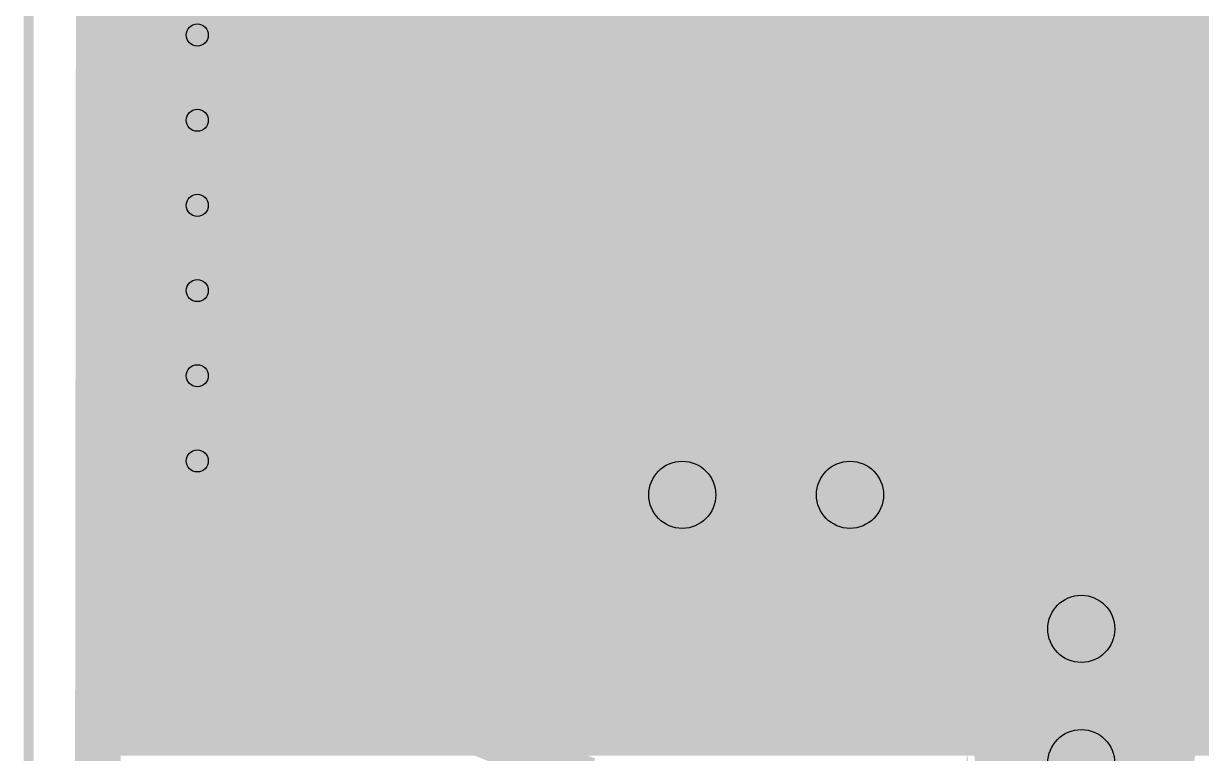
# Model space of a CAD drawing. Extents: x 0 to 1.5, y 0 to 3.74.
# Drawn here: x -0.003 to 0.689, y 0.278 to 0.707 of the extents above; entities that cross this region are included whole.
import ezdxf

# ---------------------------------------------------------------- set-up
doc = ezdxf.new("R2010")
doc.units = 0
for name, color, linetype in [('Board_Outline', 13, 'CONTINUOUS'), ('Bottom', 6, 'CONTINUOUS'), ('Bottom_Mask', 10, 'CONTINUOUS'), ('Drill_Bottom', 8, 'CONTINUOUS'), ('Drill_Top', 7, 'CONTINUOUS'), ('Edge_Bottom', 17, 'CONTINUOUS'), ('Edge_Top', 16, 'CONTINUOUS'), ('Top', 5, 'CONTINUOUS'), ('Top_Mask', 3, 'CONTINUOUS'), ('Top_Silk', 2, 'CONTINUOUS')]:
    doc.layers.add(name, color=color, linetype=linetype)

msp = doc.modelspace()

# ---------------------------------------------------------------- linework, layer by layer
at = {"layer": 'Board_Outline', "linetype": 'CONTINUOUS', "const_width": 0.006}
msp.add_lwpolyline([(0, 0), (1.4961, 0), (1.4961, 3.7402), (0, 3.7402), (0, 0)], dxfattribs=at)
at = {"layer": 'Bottom', "linetype": 'CONTINUOUS', "const_width": 0.025}
for points in [[(0.042, 1.9856), (0.0416, 0.2187)], [(0.2195, 0.8542), (0.2191, 0.6549)], [(0.1785, 0.3421), (0.1805, 0.7925)], [(0.646, 0.63), (0.5511, 0.7519)], [(0.6005, 0.7526), (0.6298, 0.7175)], [(0.6298, 0.7175), (1.2914, 0.7195)], [(0.0442, 0.7132), (0.1779, 0.7132)], [(0.2219, 0.7125), (0.5791, 0.7125)], [(0.0442, 0.6884), (0.1778, 0.6884)], [(0.2218, 0.6877), (0.5985, 0.6877)], [(0.8991, 0.6793), (0.6575, 0.6786)], [(0.6575, 0.6786), (0.7379, 0.5756)], [(0.0442, 0.6635), (0.1776, 0.6635)], [(0.2216, 0.6628), (0.6179, 0.6628)], [(0.6718, 0.6635), (1.452, 0.6635)], [(0.2191, 0.6549), (0.2175, 0.3504)], [(0.0442, 0.6386), (0.1775, 0.6386)], [(0.2215, 0.6379), (0.6373, 0.6379)], [(0.6912, 0.6386), (1.452, 0.6386)], [(0.7162, 0.5401), (0.646, 0.63)], [(0.0442, 0.6138), (0.1774, 0.6138)], [(0.2214, 0.6131), (0.6567, 0.6131)], [(0.0442, 0.5889), (0.1773, 0.5889)], [(0.2212, 0.5882), (0.6761, 0.5882)], [(0.0441, 0.564), (0.1772, 0.564)], [(0.2211, 0.5633), (0.6954, 0.5633)], [(0.0441, 0.5392), (0.177, 0.5392)], [(0.221, 0.5385), (0.7149, 0.5385)], [(0.0441, 0.5143), (0.1769, 0.5143)], [(0.2209, 0.5136), (1.286, 0.5136)], [(0.0441, 0.4894), (0.1768, 0.4894)], [(0.2208, 0.4887), (1.305, 0.4887)], [(0.0441, 0.4646), (0.1766, 0.4646)], [(0.2206, 0.4639), (1.3239, 0.4639)], [(0.0441, 0.4397), (0.1765, 0.4397)], [(0.2205, 0.439), (1.3274, 0.439)], [(0.5854, 0.4206), (0.5981, 0.4247)], [(0.5981, 0.4247), (0.6114, 0.4268)], [(0.6114, 0.4268), (0.6248, 0.4268)], [(0.6248, 0.4268), (0.6381, 0.4247)], [(0.6381, 0.4247), (0.6508, 0.4206)], [(0.5734, 0.4145), (0.5854, 0.4206)], [(0.6508, 0.4206), (0.6628, 0.4145)], [(0.0441, 0.4148), (0.1764, 0.4148)], [(0.2204, 0.4141), (0.5703, 0.4141)], [(0.5625, 0.4066), (0.5734, 0.4145)], [(0.6628, 0.4145), (0.6737, 0.4066)], [(0.6659, 0.4141), (1.3278, 0.4141)], [(0.553, 0.3971), (0.5625, 0.4066)], [(0.6737, 0.4066), (0.6831, 0.3971)], [(0.5452, 0.3862), (0.553, 0.3971)], [(0.6831, 0.3971), (0.691, 0.3862)], [(0.0441, 0.39), (0.1762, 0.39)], [(0.2202, 0.3893), (0.5446, 0.3893)], [(0.6916, 0.3893), (1.3282, 0.3893)], [(0.5391, 0.3743), (0.5452, 0.3862)], [(0.691, 0.3862), (0.6971, 0.3743)], [(0.5349, 0.3615), (0.5391, 0.3743)], [(0.6971, 0.3743), (0.7013, 0.3615)], [(0.0441, 0.3651), (0.1761, 0.3651)], [(0.2201, 0.3644), (0.5331, 0.3644)], [(0.5328, 0.3482), (0.5349, 0.3615)], [(0.2175, 0.3504), (0.3384, 0.3015)], [(0.5325, 0.3015), (0.5328, 0.3482)], [(0.1789, 0.3376), (0.1785, 0.3421)], [(0.0441, 0.3402), (0.1761, 0.3402)], [(0.1806, 0.3317), (0.1789, 0.3376)], [(0.247, 0.3395), (0.5301, 0.3395)], [(0.1837, 0.3263), (0.1806, 0.3317)], [(0.188, 0.3217), (0.1837, 0.3263)], [(0.1932, 0.3183), (0.188, 0.3217)], [(0.0441, 0.3153), (0.1977, 0.3153)], [(0.328, 0.2637), (0.1932, 0.3183)], [(0.3085, 0.3146), (0.5301, 0.3146)], [(0.3384, 0.3015), (0.5325, 0.3015)], [(0.0441, 0.2905), (0.2592, 0.2905)]]:
    msp.add_lwpolyline(points, dxfattribs=at)
at = {"layer": 'Bottom', "linetype": 'CONTINUOUS'}
for points, const_width in [([(0.6236, 0.7175, 1), (0.6361, 0.7175, 1), (0.6236, 0.7175, 1)], 0.0125), ([(0.6236, 0.7175, 1), (0.6361, 0.7175, 1), (0.6236, 0.7175, 1)], 0.0125), ([(0.1052, 0.7, 1), (0.0927, 0.7, 1), (0.1052, 0.7, 1)], 0.0125), ([(0.6513, 0.6786, 1), (0.6638, 0.6786, 1), (0.6513, 0.6786, 1)], 0.0125), ([(0.6513, 0.6786, 1), (0.6638, 0.6786, 1), (0.6513, 0.6786, 1)], 0.0125), ([(0.2129, 0.6549, 1), (0.2254, 0.6549, 1), (0.2129, 0.6549, 1)], 0.0125), ([(0.2129, 0.6549, 1), (0.2254, 0.6549, 1), (0.2129, 0.6549, 1)], 0.0125), ([(0.1052, 0.65, 1), (0.0927, 0.65, 1), (0.1052, 0.65, 1)], 0.0125), ([(0.6397, 0.63, 1), (0.6522, 0.63, 1), (0.6397, 0.63, 1)], 0.0125), ([(0.6397, 0.63, 1), (0.6522, 0.63, 1), (0.6397, 0.63, 1)], 0.0125), ([(0.1052, 0.6, 1), (0.0927, 0.6, 1), (0.1052, 0.6, 1)], 0.0125), ([(0.1052, 0.55, 1), (0.0927, 0.55, 1), (0.1052, 0.55, 1)], 0.0125), ([(0.1052, 0.5, 1), (0.0927, 0.5, 1), (0.1052, 0.5, 1)], 0.0125), ([(0.1052, 0.45, 1), (0.0927, 0.45, 1), (0.1052, 0.45, 1)], 0.0125), ([(0.5919, 0.4247, 1), (0.6044, 0.4247, 1), (0.5919, 0.4247, 1)], 0.0125), ([(0.5919, 0.4247, 1), (0.6044, 0.4247, 1), (0.5919, 0.4247, 1)], 0.0125), ([(0.6051, 0.4268, 1), (0.6176, 0.4268, 1), (0.6051, 0.4268, 1)], 0.0125), ([(0.6051, 0.4268, 1), (0.6176, 0.4268, 1), (0.6051, 0.4268, 1)], 0.0125), ([(0.6186, 0.4268, 1), (0.6311, 0.4268, 1), (0.6186, 0.4268, 1)], 0.0125), ([(0.6186, 0.4268, 1), (0.6311, 0.4268, 1), (0.6186, 0.4268, 1)], 0.0125), ([(0.6318, 0.4247, 1), (0.6443, 0.4247, 1), (0.6318, 0.4247, 1)], 0.0125), ([(0.6318, 0.4247, 1), (0.6443, 0.4247, 1), (0.6318, 0.4247, 1)], 0.0125), ([(0.5791, 0.4206, 1), (0.5916, 0.4206, 1), (0.5791, 0.4206, 1)], 0.0125), ([(0.5791, 0.4206, 1), (0.5916, 0.4206, 1), (0.5791, 0.4206, 1)], 0.0125), ([(0.6446, 0.4206, 1), (0.6571, 0.4206, 1), (0.6446, 0.4206, 1)], 0.0125), ([(0.6446, 0.4206, 1), (0.6571, 0.4206, 1), (0.6446, 0.4206, 1)], 0.0125), ([(0.5671, 0.4145, 1), (0.5796, 0.4145, 1), (0.5671, 0.4145, 1)], 0.0125), ([(0.5671, 0.4145, 1), (0.5796, 0.4145, 1), (0.5671, 0.4145, 1)], 0.0125), ([(0.6565, 0.4145, 1), (0.669, 0.4145, 1), (0.6565, 0.4145, 1)], 0.0125), ([(0.6565, 0.4145, 1), (0.669, 0.4145, 1), (0.6565, 0.4145, 1)], 0.0125), ([(0.5563, 0.4066, 1), (0.5688, 0.4066, 1), (0.5563, 0.4066, 1)], 0.0125), ([(0.5563, 0.4066, 1), (0.5688, 0.4066, 1), (0.5563, 0.4066, 1)], 0.0125), ([(0.6674, 0.4066, 1), (0.6799, 0.4066, 1), (0.6674, 0.4066, 1)], 0.0125), ([(0.6674, 0.4066, 1), (0.6799, 0.4066, 1), (0.6674, 0.4066, 1)], 0.0125), ([(0.5468, 0.3971, 1), (0.5593, 0.3971, 1), (0.5468, 0.3971, 1)], 0.0125), ([(0.5468, 0.3971, 1), (0.5593, 0.3971, 1), (0.5468, 0.3971, 1)], 0.0125), ([(0.6769, 0.3971, 1), (0.6894, 0.3971, 1), (0.6769, 0.3971, 1)], 0.0125), ([(0.6769, 0.3971, 1), (0.6894, 0.3971, 1), (0.6769, 0.3971, 1)], 0.0125), ([(0.5389, 0.3862, 1), (0.5514, 0.3862, 1), (0.5389, 0.3862, 1)], 0.0125), ([(0.5389, 0.3862, 1), (0.5514, 0.3862, 1), (0.5389, 0.3862, 1)], 0.0125), ([(0.6476, 0.3415, 1), (0.5886, 0.3415, 1), (0.6476, 0.3415, 1)], 0.0591), ([(0.6848, 0.3862, 1), (0.6973, 0.3862, 1), (0.6848, 0.3862, 1)], 0.0125), ([(0.6848, 0.3862, 1), (0.6973, 0.3862, 1), (0.6848, 0.3862, 1)], 0.0125), ([(0.5328, 0.3743, 1), (0.5453, 0.3743, 1), (0.5328, 0.3743, 1)], 0.0125), ([(0.5328, 0.3743, 1), (0.5453, 0.3743, 1), (0.5328, 0.3743, 1)], 0.0125), ([(0.6909, 0.3743, 1), (0.7034, 0.3743, 1), (0.6909, 0.3743, 1)], 0.0125), ([(0.6909, 0.3743, 1), (0.7034, 0.3743, 1), (0.6909, 0.3743, 1)], 0.0125), ([(0.5287, 0.3615, 1), (0.5412, 0.3615, 1), (0.5287, 0.3615, 1)], 0.0125), ([(0.5287, 0.3615, 1), (0.5412, 0.3615, 1), (0.5287, 0.3615, 1)], 0.0125), ([(0.2113, 0.3504, 1), (0.2238, 0.3504, 1), (0.2113, 0.3504, 1)], 0.0125), ([(0.2113, 0.3504, 1), (0.2238, 0.3504, 1), (0.2113, 0.3504, 1)], 0.0125), ([(0.5266, 0.3482, 1), (0.5391, 0.3482, 1), (0.5266, 0.3482, 1)], 0.0125), ([(0.5266, 0.3482, 1), (0.5391, 0.3482, 1), (0.5266, 0.3482, 1)], 0.0125), ([(0.1723, 0.3421, 1), (0.1848, 0.3421, 1), (0.1723, 0.3421, 1)], 0.0125), ([(0.1723, 0.3421, 1), (0.1848, 0.3421, 1), (0.1723, 0.3421, 1)], 0.0125), ([(0.1726, 0.3376, 1), (0.1851, 0.3376, 1), (0.1726, 0.3376, 1)], 0.0125), ([(0.1726, 0.3376, 1), (0.1851, 0.3376, 1), (0.1726, 0.3376, 1)], 0.0125), ([(0.1744, 0.3317, 1), (0.1869, 0.3317, 1), (0.1744, 0.3317, 1)], 0.0125), ([(0.1744, 0.3317, 1), (0.1869, 0.3317, 1), (0.1744, 0.3317, 1)], 0.0125), ([(0.6476, 0.2825, 1), (0.5886, 0.2825, 1), (0.6476, 0.2825, 1)], 0.0591), ([(0.1774, 0.3263, 1), (0.1899, 0.3263, 1), (0.1774, 0.3263, 1)], 0.0125), ([(0.1774, 0.3263, 1), (0.1899, 0.3263, 1), (0.1774, 0.3263, 1)], 0.0125), ([(0.1817, 0.3217, 1), (0.1942, 0.3217, 1), (0.1817, 0.3217, 1)], 0.0125), ([(0.1817, 0.3217, 1), (0.1942, 0.3217, 1), (0.1817, 0.3217, 1)], 0.0125), ([(0.1869, 0.3183, 1), (0.1994, 0.3183, 1), (0.1869, 0.3183, 1)], 0.0125), ([(0.1869, 0.3183, 1), (0.1994, 0.3183, 1), (0.1869, 0.3183, 1)], 0.0125), ([(0.3322, 0.3015, 1), (0.3447, 0.3015, 1), (0.3322, 0.3015, 1)], 0.0125), ([(0.3322, 0.3015, 1), (0.3447, 0.3015, 1), (0.3322, 0.3015, 1)], 0.0125), ([(0.5263, 0.3015, 1), (0.5388, 0.3015, 1), (0.5263, 0.3015, 1)], 0.0125), ([(0.5263, 0.3015, 1), (0.5388, 0.3015, 1), (0.5263, 0.3015, 1)], 0.0125)]:
    msp.add_lwpolyline(points, format="xyb", dxfattribs=dict(at, const_width=const_width))
at = {"layer": 'Bottom'}
for points in [[(0.3445, 0.4892), (0.5216, 0.4892), (0.3445, 0.3711), (0.5216, 0.3711)], [(0.559, 0.3415), (0.6771, 0.3415), (0.559, 0.2825), (0.6771, 0.2825)]]:
    msp.add_solid(points, dxfattribs=at)
at = {"layer": 'Bottom_Mask', "linetype": 'CONTINUOUS', "const_width": 0.0631}
for points in [[(0.6496, 0.3415, 1), (0.5866, 0.3415, 1), (0.6496, 0.3415, 1)], [(0.5866, 0.2825, 1), (0.6496, 0.2825, 1), (0.5866, 0.2825, 1)]]:
    msp.add_lwpolyline(points, format="xyb", dxfattribs=at)
at = {"layer": 'Bottom_Mask'}
for points in [[(0.3405, 0.4932), (0.5257, 0.4932), (0.3405, 0.367), (0.5257, 0.367)], [(0.555, 0.3415), (0.6812, 0.3415), (0.555, 0.2825), (0.6812, 0.2825)]]:
    msp.add_solid(points, dxfattribs=at)
at = {"layer": 'Drill_Bottom'}
for centre, radius in [((0.099, 0.7), 0.0065), ((0.099, 0.65), 0.0065), ((0.099, 0.6), 0.0065), ((0.099, 0.55), 0.0065), ((0.099, 0.5), 0.0065), ((0.099, 0.45), 0.0065), ((0.3838, 0.4301), 0.0197), ((0.4823, 0.4301), 0.0197), ((0.6181, 0.3514), 0.0197), ((0.6181, 0.2726), 0.0197)]:
    msp.add_circle(centre, radius, dxfattribs=at)
for points in [[(0.3838, 0.4498), (0.4823, 0.4498), (0.3838, 0.4104), (0.4823, 0.4104)], [(0.5984, 0.3514), (0.5984, 0.2726), (0.6378, 0.3514), (0.6378, 0.2726)]]:
    msp.add_solid(points, dxfattribs=at)
at = {"layer": 'Drill_Top'}
for centre, radius in [((0.099, 0.7), 0.0065), ((0.099, 0.65), 0.0065), ((0.099, 0.6), 0.0065), ((0.099, 0.55), 0.0065), ((0.099, 0.5), 0.0065), ((0.099, 0.45), 0.0065), ((0.3838, 0.4301), 0.0197), ((0.4823, 0.4301), 0.0197), ((0.6181, 0.3514), 0.0197), ((0.6181, 0.2726), 0.0197)]:
    msp.add_circle(centre, radius, dxfattribs=at)
for points in [[(0.3838, 0.4498), (0.4823, 0.4498), (0.3838, 0.4104), (0.4823, 0.4104)], [(0.5984, 0.3514), (0.5984, 0.2726), (0.6378, 0.3514), (0.6378, 0.2726)]]:
    msp.add_solid(points, dxfattribs=at)
at = {"layer": 'Edge_Bottom', "linetype": 'CONTINUOUS', "const_width": 0.008}
for points in [[(0.1154, 0.6987), (0.1147, 0.6949), (0.1131, 0.6914), (0.1107, 0.6883), (0.1076, 0.6859), (0.1041, 0.6843), (0.1003, 0.6836), (0.0964, 0.6837), (0.0927, 0.6848), (0.0893, 0.6867), (0.0865, 0.6893), (0.0843, 0.6925), (0.083, 0.6961), (0.0825, 0.7), (0.083, 0.7039), (0.0843, 0.7075), (0.0865, 0.7107), (0.0893, 0.7133)], [(0.1107, 0.7117), (0.1131, 0.7086), (0.1147, 0.7051), (0.1154, 0.7013), (0.1154, 0.6987)], [(0.1154, 0.6487), (0.1147, 0.6449), (0.1131, 0.6414), (0.1107, 0.6383), (0.1076, 0.6359), (0.1041, 0.6343), (0.1003, 0.6336), (0.0964, 0.6337), (0.0927, 0.6348), (0.0893, 0.6367), (0.0865, 0.6393), (0.0843, 0.6425), (0.083, 0.6461), (0.0825, 0.65), (0.083, 0.6539), (0.0843, 0.6575), (0.0865, 0.6607), (0.0893, 0.6633), (0.0927, 0.6652), (0.0964, 0.6663), (0.1003, 0.6664), (0.1041, 0.6657), (0.1076, 0.6641), (0.1107, 0.6617), (0.1131, 0.6586), (0.1147, 0.6551), (0.1154, 0.6513), (0.1154, 0.6487)], [(0.1154, 0.5987), (0.1147, 0.5949), (0.1131, 0.5914), (0.1107, 0.5883), (0.1076, 0.5859), (0.1041, 0.5843), (0.1003, 0.5836), (0.0964, 0.5837), (0.0927, 0.5848), (0.0893, 0.5867), (0.0865, 0.5893), (0.0843, 0.5925), (0.083, 0.5961), (0.0825, 0.6), (0.083, 0.6039), (0.0843, 0.6075), (0.0865, 0.6107), (0.0893, 0.6133), (0.0927, 0.6152), (0.0964, 0.6163), (0.1003, 0.6164), (0.1041, 0.6157), (0.1076, 0.6141), (0.1107, 0.6117), (0.1131, 0.6086), (0.1147, 0.6051), (0.1154, 0.6013), (0.1154, 0.5987)], [(0.1154, 0.5487), (0.1147, 0.5449), (0.1131, 0.5414), (0.1107, 0.5383), (0.1076, 0.5359), (0.1041, 0.5343), (0.1003, 0.5336), (0.0964, 0.5337), (0.0927, 0.5348), (0.0893, 0.5367), (0.0865, 0.5393), (0.0843, 0.5425), (0.083, 0.5461), (0.0825, 0.55), (0.083, 0.5539), (0.0843, 0.5575), (0.0865, 0.5607), (0.0893, 0.5633), (0.0927, 0.5652), (0.0964, 0.5663), (0.1003, 0.5664), (0.1041, 0.5657), (0.1076, 0.5641), (0.1107, 0.5617), (0.1131, 0.5586), (0.1147, 0.5551), (0.1154, 0.5513), (0.1154, 0.5487)], [(0.5568, 0.2678), (0.5552, 0.2775), (0.555, 0.2998), (0.5552, 0.3455), (0.555, 0.3414)], [(0.1154, 0.4987), (0.1147, 0.4949), (0.1131, 0.4914), (0.1107, 0.4883), (0.1076, 0.4859), (0.1041, 0.4843), (0.1003, 0.4836), (0.0964, 0.4837), (0.0927, 0.4848), (0.0893, 0.4867), (0.0865, 0.4893), (0.0843, 0.4925), (0.083, 0.4961), (0.0825, 0.5), (0.083, 0.5039), (0.0843, 0.5075), (0.0865, 0.5107), (0.0893, 0.5133), (0.0927, 0.5152), (0.0964, 0.5163), (0.1003, 0.5164), (0.1041, 0.5157), (0.1076, 0.5141), (0.1107, 0.5117), (0.1131, 0.5086), (0.1147, 0.5051), (0.1154, 0.5013), (0.1154, 0.4987)], [(0.3458, 0.4932), (0.5256, 0.4932), (0.5256, 0.3671), (0.3405, 0.3671), (0.3405, 0.4932), (0.3458, 0.4932)], [(0.1154, 0.4487), (0.1147, 0.4449), (0.1131, 0.4414), (0.1107, 0.4383), (0.1076, 0.4359), (0.1041, 0.4343), (0.1003, 0.4336), (0.0964, 0.4337), (0.0927, 0.4348), (0.0893, 0.4367), (0.0865, 0.4393), (0.0843, 0.4425), (0.083, 0.4461), (0.0825, 0.45), (0.083, 0.4539), (0.0843, 0.4575), (0.0865, 0.4607), (0.0893, 0.4633), (0.0927, 0.4652), (0.0964, 0.4663), (0.1003, 0.4664), (0.1041, 0.4657), (0.1076, 0.4641), (0.1107, 0.4617), (0.1131, 0.4586), (0.1147, 0.4551), (0.1154, 0.4513), (0.1154, 0.4487)], [(0.555, 0.3414), (0.5558, 0.3514), (0.5581, 0.361), (0.5619, 0.3702), (0.5671, 0.3786), (0.5735, 0.3861), (0.581, 0.3925), (0.5895, 0.3977), (0.5986, 0.4015), (0.6082, 0.4038), (0.6181, 0.4046), (0.628, 0.4038), (0.6376, 0.4015), (0.6467, 0.3977), (0.6552, 0.3925), (0.6627, 0.3861), (0.6691, 0.3786), (0.6743, 0.3702), (0.6781, 0.361), (0.6804, 0.3514), (0.6811, 0.3414), (0.681, 0.2775), (0.6794, 0.2678)]]:
    msp.add_lwpolyline(points, dxfattribs=at)
at = {"layer": 'Edge_Top', "linetype": 'CONTINUOUS', "const_width": 0.008}
for points in [[(0.1154, 0.6987), (0.1147, 0.6949), (0.1131, 0.6914), (0.1107, 0.6883), (0.1076, 0.6859), (0.1041, 0.6843), (0.1003, 0.6836), (0.0964, 0.6837), (0.0927, 0.6848), (0.0893, 0.6867), (0.0865, 0.6893), (0.0843, 0.6925), (0.083, 0.6961), (0.0825, 0.7), (0.083, 0.7039), (0.0843, 0.7075), (0.0865, 0.7107), (0.0893, 0.7133)], [(0.1107, 0.7117), (0.1131, 0.7086), (0.1147, 0.7051), (0.1154, 0.7013), (0.1154, 0.6987)], [(0.1154, 0.6487), (0.1147, 0.6449), (0.1131, 0.6414), (0.1107, 0.6383), (0.1076, 0.6359), (0.1041, 0.6343), (0.1003, 0.6336), (0.0964, 0.6337), (0.0927, 0.6348), (0.0893, 0.6367), (0.0865, 0.6393), (0.0843, 0.6425), (0.083, 0.6461), (0.0825, 0.65), (0.083, 0.6539), (0.0843, 0.6575), (0.0865, 0.6607), (0.0893, 0.6633), (0.0927, 0.6652), (0.0964, 0.6663), (0.1003, 0.6664), (0.1041, 0.6657), (0.1076, 0.6641), (0.1107, 0.6617), (0.1131, 0.6586), (0.1147, 0.6551), (0.1154, 0.6513), (0.1154, 0.6487)], [(0.1154, 0.5987), (0.1147, 0.5949), (0.1131, 0.5914), (0.1107, 0.5883), (0.1076, 0.5859), (0.1041, 0.5843), (0.1003, 0.5836), (0.0964, 0.5837), (0.0927, 0.5848), (0.0893, 0.5867), (0.0865, 0.5893), (0.0843, 0.5925), (0.083, 0.5961), (0.0825, 0.6), (0.083, 0.6039), (0.0843, 0.6075), (0.0865, 0.6107), (0.0893, 0.6133), (0.0927, 0.6152), (0.0964, 0.6163), (0.1003, 0.6164), (0.1041, 0.6157), (0.1076, 0.6141), (0.1107, 0.6117), (0.1131, 0.6086), (0.1147, 0.6051), (0.1154, 0.6013), (0.1154, 0.5987)], [(0.1154, 0.5487), (0.1147, 0.5449), (0.1131, 0.5414), (0.1107, 0.5383), (0.1076, 0.5359), (0.1041, 0.5343), (0.1003, 0.5336), (0.0964, 0.5337), (0.0927, 0.5348), (0.0893, 0.5367), (0.0865, 0.5393), (0.0843, 0.5425), (0.083, 0.5461), (0.0825, 0.55), (0.083, 0.5539), (0.0843, 0.5575), (0.0865, 0.5607), (0.0893, 0.5633), (0.0927, 0.5652), (0.0964, 0.5663), (0.1003, 0.5664), (0.1041, 0.5657), (0.1076, 0.5641), (0.1107, 0.5617), (0.1131, 0.5586), (0.1147, 0.5551), (0.1154, 0.5513), (0.1154, 0.5487)], [(0.5568, 0.2678), (0.5552, 0.2775), (0.555, 0.2998), (0.5552, 0.3455), (0.555, 0.3414)], [(0.1154, 0.4987), (0.1147, 0.4949), (0.1131, 0.4914), (0.1107, 0.4883), (0.1076, 0.4859), (0.1041, 0.4843), (0.1003, 0.4836), (0.0964, 0.4837), (0.0927, 0.4848), (0.0893, 0.4867), (0.0865, 0.4893), (0.0843, 0.4925), (0.083, 0.4961), (0.0825, 0.5), (0.083, 0.5039), (0.0843, 0.5075), (0.0865, 0.5107), (0.0893, 0.5133), (0.0927, 0.5152), (0.0964, 0.5163), (0.1003, 0.5164), (0.1041, 0.5157), (0.1076, 0.5141), (0.1107, 0.5117), (0.1131, 0.5086), (0.1147, 0.5051), (0.1154, 0.5013), (0.1154, 0.4987)], [(0.3458, 0.4932), (0.5256, 0.4932), (0.5256, 0.3671), (0.3405, 0.3671), (0.3405, 0.4932), (0.3458, 0.4932)], [(0.1154, 0.4487), (0.1147, 0.4449), (0.1131, 0.4414), (0.1107, 0.4383), (0.1076, 0.4359), (0.1041, 0.4343), (0.1003, 0.4336), (0.0964, 0.4337), (0.0927, 0.4348), (0.0893, 0.4367), (0.0865, 0.4393), (0.0843, 0.4425), (0.083, 0.4461), (0.0825, 0.45), (0.083, 0.4539), (0.0843, 0.4575), (0.0865, 0.4607), (0.0893, 0.4633), (0.0927, 0.4652), (0.0964, 0.4663), (0.1003, 0.4664), (0.1041, 0.4657), (0.1076, 0.4641), (0.1107, 0.4617), (0.1131, 0.4586), (0.1147, 0.4551), (0.1154, 0.4513), (0.1154, 0.4487)], [(0.555, 0.3414), (0.5558, 0.3514), (0.5581, 0.361), (0.5619, 0.3702), (0.5671, 0.3786), (0.5735, 0.3861), (0.581, 0.3925), (0.5895, 0.3977), (0.5986, 0.4015), (0.6082, 0.4038), (0.6181, 0.4046), (0.628, 0.4038), (0.6376, 0.4015), (0.6467, 0.3977), (0.6552, 0.3925), (0.6627, 0.3861), (0.6691, 0.3786), (0.6743, 0.3702), (0.6781, 0.361), (0.6804, 0.3514), (0.6811, 0.3414), (0.681, 0.2775), (0.6794, 0.2678)]]:
    msp.add_lwpolyline(points, dxfattribs=at)
at = {"layer": 'Top', "linetype": 'CONTINUOUS', "const_width": 0.025}
for points in [[(0.0416, 1.986), (0.0397, 0.2173)], [(0.0428, 0.7122), (1.4514, 0.7122)], [(0.0427, 0.6874), (1.4514, 0.6874)], [(0.0427, 0.6625), (1.4513, 0.6625)], [(0.0427, 0.6376), (1.4513, 0.6376)], [(0.0426, 0.6128), (1.4513, 0.6128)], [(0.0426, 0.5879), (1.4513, 0.5879)], [(0.0426, 0.563), (1.4513, 0.563)], [(0.0426, 0.5382), (1.4513, 0.5382)], [(0.0425, 0.5133), (0.3155, 0.5133)], [(0.318, 0.3446), (0.318, 0.5157)], [(0.318, 0.5157), (0.3305, 0.5157)], [(0.3305, 0.5157), (0.5481, 0.5157)], [(0.5481, 0.5157), (0.5481, 0.3446)], [(0.5506, 0.5133), (1.4513, 0.5133)], [(0.0425, 0.4884), (0.3155, 0.4884)], [(0.5506, 0.4884), (0.7761, 0.4884)], [(0.0425, 0.4636), (0.3155, 0.4636)], [(0.5506, 0.4636), (0.7476, 0.4636)], [(0.0425, 0.4387), (0.3155, 0.4387)], [(0.5506, 0.4387), (0.7339, 0.4387)], [(0.0424, 0.4138), (0.3155, 0.4138)], [(0.5506, 0.4138), (0.7282, 0.4138)], [(0.0424, 0.389), (0.3155, 0.389)], [(0.5506, 0.389), (0.7293, 0.389)], [(0.0424, 0.3641), (0.3155, 0.3641)], [(0.5506, 0.3641), (0.7374, 0.3641)], [(0.5481, 0.3446), (0.318, 0.3446)], [(0.0423, 0.3392), (0.7547, 0.3392)], [(0.0423, 0.3143), (0.7952, 0.3143)], [(0.0423, 0.2895), (1.4511, 0.2895)]]:
    msp.add_lwpolyline(points, dxfattribs=at)
at = {"layer": 'Top', "linetype": 'CONTINUOUS'}
for points, const_width in [([(0.1052, 0.7, 1), (0.0927, 0.7, 1), (0.1052, 0.7, 1)], 0.0125), ([(0.1052, 0.65, 1), (0.0927, 0.65, 1), (0.1052, 0.65, 1)], 0.0125), ([(0.1052, 0.6, 1), (0.0927, 0.6, 1), (0.1052, 0.6, 1)], 0.0125), ([(0.1052, 0.55, 1), (0.0927, 0.55, 1), (0.1052, 0.55, 1)], 0.0125), ([(0.3117, 0.5157, 1), (0.3242, 0.5157, 1), (0.3117, 0.5157, 1)], 0.0125), ([(0.3117, 0.5157, 1), (0.3242, 0.5157, 1), (0.3117, 0.5157, 1)], 0.0125), ([(0.3242, 0.5157, 1), (0.3367, 0.5157, 1), (0.3242, 0.5157, 1)], 0.0125), ([(0.3242, 0.5157, 1), (0.3367, 0.5157, 1), (0.3242, 0.5157, 1)], 0.0125), ([(0.5419, 0.5157, 1), (0.5544, 0.5157, 1), (0.5419, 0.5157, 1)], 0.0125), ([(0.5419, 0.5157, 1), (0.5544, 0.5157, 1), (0.5419, 0.5157, 1)], 0.0125), ([(0.1052, 0.5, 1), (0.0927, 0.5, 1), (0.1052, 0.5, 1)], 0.0125), ([(0.1052, 0.45, 1), (0.0927, 0.45, 1), (0.1052, 0.45, 1)], 0.0125), ([(0.6476, 0.3415, 1), (0.5886, 0.3415, 1), (0.6476, 0.3415, 1)], 0.0591), ([(0.3117, 0.3446, 1), (0.3242, 0.3446, 1), (0.3117, 0.3446, 1)], 0.0125), ([(0.3117, 0.3446, 1), (0.3242, 0.3446, 1), (0.3117, 0.3446, 1)], 0.0125), ([(0.5419, 0.3446, 1), (0.5544, 0.3446, 1), (0.5419, 0.3446, 1)], 0.0125), ([(0.5419, 0.3446, 1), (0.5544, 0.3446, 1), (0.5419, 0.3446, 1)], 0.0125), ([(0.6476, 0.2825, 1), (0.5886, 0.2825, 1), (0.6476, 0.2825, 1)], 0.0591)]:
    msp.add_lwpolyline(points, format="xyb", dxfattribs=dict(at, const_width=const_width))
at = {"layer": 'Top'}
for points in [[(0.3445, 0.4892), (0.5216, 0.4892), (0.3445, 0.3711), (0.5216, 0.3711)], [(0.559, 0.3415), (0.6771, 0.3415), (0.559, 0.2825), (0.6771, 0.2825)]]:
    msp.add_solid(points, dxfattribs=at)
at = {"layer": 'Top_Mask', "linetype": 'CONTINUOUS', "const_width": 0.0631}
for points in [[(0.6496, 0.3415, 1), (0.5866, 0.3415, 1), (0.6496, 0.3415, 1)], [(0.5866, 0.2825, 1), (0.6496, 0.2825, 1), (0.5866, 0.2825, 1)]]:
    msp.add_lwpolyline(points, format="xyb", dxfattribs=at)
at = {"layer": 'Top_Mask'}
for points in [[(0.3405, 0.4932), (0.5257, 0.4932), (0.3405, 0.367), (0.5257, 0.367)], [(0.555, 0.3415), (0.6812, 0.3415), (0.555, 0.2825), (0.6812, 0.2825)]]:
    msp.add_solid(points, dxfattribs=at)
at = {"layer": 'Top_Silk', "linetype": 'CONTINUOUS', "const_width": 0.0093}
for points in [[(0.5755, 0.6608), (0.5755, 0.7211), (0.5526, 0.6608), (0.5296, 0.7211), (0.5296, 0.6608)], [(0.4528, 0.6608), (0.4298, 0.7211), (0.4068, 0.6608)], [(0.3152, 0.7096), (0.3209, 0.7125), (0.3296, 0.721), (0.3296, 0.6608)], [(0.3825, 0.721), (0.3539, 0.721), (0.351, 0.6952), (0.3539, 0.6981), (0.3625, 0.701), (0.371, 0.701), (0.3797, 0.6981), (0.3854, 0.6924), (0.3883, 0.6838), (0.3883, 0.6781), (0.3854, 0.6694), (0.3797, 0.6637), (0.371, 0.6608), (0.3625, 0.6608), (0.3539, 0.6637), (0.351, 0.6666), (0.3481, 0.6723)], [(0.6285, 0.6924), (0.6228, 0.6982), (0.617, 0.701), (0.6084, 0.701), (0.6027, 0.6982), (0.597, 0.6924), (0.5941, 0.6838), (0.5941, 0.6781), (0.597, 0.6694), (0.6027, 0.6637), (0.6084, 0.6608), (0.617, 0.6608), (0.6228, 0.6637), (0.6285, 0.6694)], [(0.6285, 0.701), (0.6285, 0.6608)], [(0.647, 0.701), (0.6786, 0.6608)], [(0.6786, 0.701), (0.647, 0.6608)], [(0.4154, 0.6809), (0.4442, 0.6809)], [(0.1458, 0.5174), (0.1946, 0.5174), (0.2031, 0.5202), (0.2061, 0.526), (0.2061, 0.5317)], [(0.1659, 0.5087), (0.1659, 0.5288)], [(0.1659, 0.4586), (0.1946, 0.4586), (0.2031, 0.4615), (0.2061, 0.4673), (0.2061, 0.4759), (0.2031, 0.4816), (0.1946, 0.4902)], [(0.1659, 0.4902), (0.2061, 0.4902)], [(0.1745, 0.4056), (0.1688, 0.4114), (0.1659, 0.4171), (0.1659, 0.4257), (0.1688, 0.4315), (0.1745, 0.4372), (0.1831, 0.4401), (0.1889, 0.4401), (0.1974, 0.4372), (0.2032, 0.4315), (0.2061, 0.4257), (0.2061, 0.4171), (0.2032, 0.4114), (0.1974, 0.4056)], [(0.1659, 0.4056), (0.2261, 0.4056)], [(0.1773, 0.3555), (0.1687, 0.3642), (0.1659, 0.3699), (0.1659, 0.3785), (0.1687, 0.3842), (0.1773, 0.3871), (0.2061, 0.3871)], [(0.1659, 0.3555), (0.2061, 0.3555)], [(0.1458, 0.337), (0.2061, 0.337)]]:
    msp.add_lwpolyline(points, dxfattribs=at)
at = {"layer": 'Top_Silk', "linetype": 'CONTINUOUS', "const_width": 0.0046}
for points in [[(0.3129, 0.7096, 1), (0.3175, 0.7096, 1), (0.3129, 0.7096, 1)], [(0.6262, 0.701, 1), (0.6308, 0.701, 1), (0.6262, 0.701, 1)], [(0.6447, 0.701, 1), (0.6493, 0.701, 1), (0.6447, 0.701, 1)], [(0.6763, 0.701, 1), (0.6809, 0.701, 1), (0.6763, 0.701, 1)], [(0.6262, 0.6924, 1), (0.6308, 0.6924, 1), (0.6262, 0.6924, 1)], [(0.4131, 0.6809, 1), (0.4178, 0.6809, 1), (0.4131, 0.6809, 1)], [(0.4418, 0.6809, 1), (0.4465, 0.6809, 1), (0.4418, 0.6809, 1)], [(0.3458, 0.6723, 1), (0.3504, 0.6723, 1), (0.3458, 0.6723, 1)], [(0.6262, 0.6694, 1), (0.6308, 0.6694, 1), (0.6262, 0.6694, 1)], [(0.3273, 0.6608, 1), (0.3319, 0.6608, 1), (0.3273, 0.6608, 1)], [(0.4045, 0.6608, 1), (0.4091, 0.6608, 1), (0.4045, 0.6608, 1)], [(0.4505, 0.6608, 1), (0.4551, 0.6608, 1), (0.4505, 0.6608, 1)], [(0.5273, 0.6608, 1), (0.5319, 0.6608, 1), (0.5273, 0.6608, 1)], [(0.5732, 0.6608, 1), (0.5778, 0.6608, 1), (0.5732, 0.6608, 1)], [(0.6262, 0.6608, 1), (0.6308, 0.6608, 1), (0.6262, 0.6608, 1)], [(0.6447, 0.6608, 1), (0.6493, 0.6608, 1), (0.6447, 0.6608, 1)], [(0.6763, 0.6608, 1), (0.6809, 0.6608, 1), (0.6763, 0.6608, 1)], [(0.1635, 0.5288, 1), (0.1682, 0.5288, 1), (0.1635, 0.5288, 1)], [(0.2037, 0.5317, 1), (0.2084, 0.5317, 1), (0.2037, 0.5317, 1)], [(0.1434, 0.5174, 1), (0.1481, 0.5174, 1), (0.1434, 0.5174, 1)], [(0.1635, 0.5087, 1), (0.1682, 0.5087, 1), (0.1635, 0.5087, 1)], [(0.1635, 0.4902, 1), (0.1682, 0.4902, 1), (0.1635, 0.4902, 1)], [(0.1923, 0.4902, 1), (0.1969, 0.4902, 1), (0.1923, 0.4902, 1)], [(0.2037, 0.4902, 1), (0.2084, 0.4902, 1), (0.2037, 0.4902, 1)], [(0.1635, 0.4586, 1), (0.1682, 0.4586, 1), (0.1635, 0.4586, 1)], [(0.1635, 0.4056, 1), (0.1682, 0.4056, 1), (0.1635, 0.4056, 1)], [(0.1722, 0.4056, 1), (0.1768, 0.4056, 1), (0.1722, 0.4056, 1)], [(0.1951, 0.4056, 1), (0.1997, 0.4056, 1), (0.1951, 0.4056, 1)], [(0.2238, 0.4056, 1), (0.2285, 0.4056, 1), (0.2238, 0.4056, 1)], [(0.2037, 0.3871, 1), (0.2084, 0.3871, 1), (0.2037, 0.3871, 1)], [(0.1635, 0.3555, 1), (0.1682, 0.3555, 1), (0.1635, 0.3555, 1)], [(0.175, 0.3555, 1), (0.1796, 0.3555, 1), (0.175, 0.3555, 1)], [(0.2037, 0.3555, 1), (0.2084, 0.3555, 1), (0.2037, 0.3555, 1)], [(0.1434, 0.337, 1), (0.1481, 0.337, 1), (0.1434, 0.337, 1)], [(0.2037, 0.337, 1), (0.2084, 0.337, 1), (0.2037, 0.337, 1)]]:
    msp.add_lwpolyline(points, format="xyb", dxfattribs=at)

doc.saveas('drawing.dxf')
